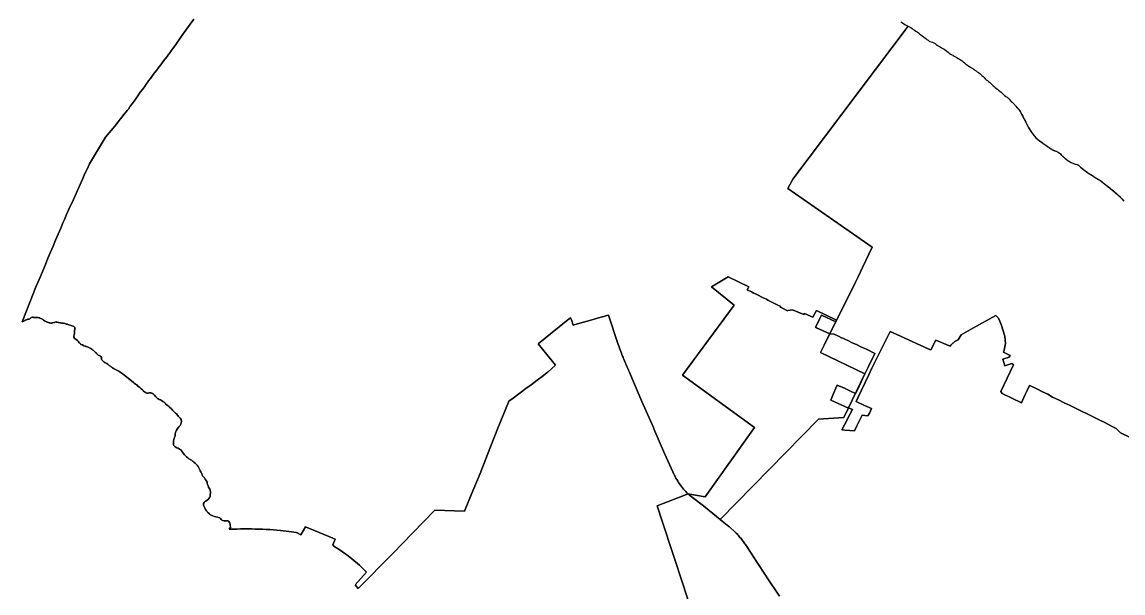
# Model space of a CAD drawing. Header units: inches. Extents: x 11258954 to 11313122, y 3645444 to 3695200.
# Drawn here: x 11285649 to 11293974, y 3679096 to 3683414 of the extents above; entities that cross this region are included whole.
import ezdxf

# ---------------------------------------------------------------- set-up
doc = ezdxf.new("R2010")
doc.units = ezdxf.units.IN
doc.header["$MEASUREMENT"] = 0
doc.layers.add('AnnexationHistory', color=183, linetype='Continuous')
doc.layers.add('ZipCode', color=108, linetype='Continuous')

msp = doc.modelspace()

# ---------------------------------------------------------------- linework, layer by layer
at = {"layer": 'AnnexationHistory'}
for points in [[(11286947, 3683435.25, 0), (11286920, 3683398.75, 0), (11286856, 3683308.5, 0), (11286849.9375, 3683299.8, 0), (11286806, 3683236.75, 0), (11286804.4, 3683234.4885, 0), (11286801.01, 3683229.6975, 0), (11286790.9435, 3683215.4695, 0), (11286778, 3683197.5, 0), (11286761, 3683174, 0), (11286760, 3683173.25, 0), (11286746, 3683153.75, 0), (11286731, 3683134.75, 0), (11286715, 3683113.5, 0), (11286698, 3683091.25, 0), (11286684, 3683072.75, 0), (11286666, 3683048, 0), (11286651, 3683029, 0), (11286636, 3683009, 0), (11286620, 3682987, 0), (11286604, 3682966.25, 0), (11286602, 3682963.5, 0), (11286588, 3682945, 0), (11286574, 3682925, 0), (11286559, 3682904, 0), (11286543, 3682882.5, 0), (11286529, 3682862.75, 0), (11286514, 3682841.5, 0), (11286496, 3682816.75, 0), (11286482, 3682796.5, 0), (11286468, 3682777.25, 0), (11286453, 3682756.25, 0), (11286444, 3682744.75, 0), (11286436, 3682734.5, 0), (11286420, 3682714, 0), (11286406, 3682697.25, 0), (11286391, 3682678.75, 0), (11286376, 3682660.5, 0), (11286350, 3682627.5, 0), (11286279.1575, 3682543.52, 0), (11286159.2675, 3682341.7175, 0), (11286141.3745, 3682302.173, 0), (11286130.243, 3682277.571, 0), (11286119.936, 3682254.792, 0), (11286109.629, 3682232.0125, 0), (11286099.322, 3682209.2335, 0), (11286089.0145, 3682186.4545, 0), (11286078.7075, 3682163.675, 0), (11286068.4005, 3682140.896, 0), (11286058.0935, 3682118.1165, 0), (11286047.7865, 3682095.3375, 0), (11286037.4795, 3682072.558, 0), (11286027.1725, 3682049.779, 0), (11286016.8655, 3682026.9995, 0), (11286006.5585, 3682004.2205, 0), (11285996.2515, 3681981.441, 0), (11285985.9445, 3681958.662, 0), (11285969.4995, 3681921.3885, 0), (11285960.9455, 3681901.141, 0), (11285941.5015, 3681855.071, 0), (11285922.2905, 3681809.5535, 0), (11285903.0425, 3681763.9485, 0), (11285883.7945, 3681718.3435, 0), (11285864.547, 3681672.7385, 0), (11285845.299, 3681627.1335, 0), (11285826.051, 3681581.5285, 0), (11285805.577, 3681532.503, 0), (11285787.5705, 3681490.312, 0), (11285768.309, 3681444.7125, 0), (11285749.108, 3681399.088, 0), (11285738.6205, 3681370.9575, 0), (11285649.011, 3681146.8475, 0), (11285656, 3681149.25, 0), (11285662, 3681152.25, 0), (11285668.8985, 3681156.2165, 0), (11285672, 3681158, 0), (11285672, 3681158.25, 0), (11285682, 3681162.75, 0), (11285693, 3681166, 0), (11285694, 3681166, 0), (11285696, 3681166.5, 0), (11285700.178, 3681167.153, 0), (11285704, 3681167.75, 0), (11285707, 3681169.25, 0), (11285716, 3681177.75, 0), (11285720, 3681180.5, 0), (11285728, 3681181.25, 0), (11285732.3455, 3681180.9395, 0), (11285735, 3681180.75, 0), (11285739, 3681180.5, 0), (11285743, 3681180.5, 0), (11285746.4585, 3681180.3765, 0), (11285750, 3681180.25, 0), (11285756, 3681179.75, 0), (11285758.977, 3681179.601, 0), (11285761, 3681179.5, 0), (11285768, 3681179, 0), (11285771, 3681178.75, 0), (11285778, 3681177.25, 0), (11285783, 3681176, 0), (11285784.2375, 3681175.45, 0), (11285792, 3681172, 0), (11285799, 3681168.5, 0), (11285802, 3681167.25, 0), (11285806.5275, 3681163.8545, 0), (11285810, 3681161.25, 0), (11285812, 3681159.25, 0), (11285819, 3681154.25, 0), (11285823.319, 3681151.9705, 0), (11285828, 3681149.5, 0), (11285829, 3681149, 0), (11285839, 3681144, 0), (11285841.3655, 3681143.2315, 0), (11285849, 3681140.75, 0), (11285852, 3681140, 0), (11285860, 3681138.25, 0), (11285866.0525, 3681137.6445, 0), (11285870, 3681137.25, 0), (11285877, 3681137.5, 0), (11285878, 3681138, 0), (11285890, 3681140.75, 0), (11285895.047, 3681142.853, 0), (11285899, 3681144.5, 0), (11285906, 3681145.75, 0), (11285908, 3681145.5, 0), (11285916, 3681144.25, 0), (11285921.9785, 3681142.8915, 0), (11285927, 3681141.75, 0), (11285935, 3681140, 0), (11285940, 3681138.75, 0), (11285946.77, 3681137.5655, 0), (11285950, 3681137, 0), (11285959, 3681136, 0), (11285961, 3681135.75, 0), (11285962, 3681135.5, 0), (11285971.877, 3681133.031, 0), (11285972, 3681133, 0), (11285983, 3681129.75, 0), (11285984, 3681129.5, 0), (11285993, 3681128, 0), (11285996.3595, 3681126.931, 0), (11286004, 3681124.5, 0), (11286014, 3681121, 0), (11286020.135, 3681118.769, 0), (11286025, 3681117, 0), (11286035, 3681114.5, 0), (11286041, 3681111.25, 0), (11286042.999, 3681109.334, 0), (11286047, 3681105.5, 0), (11286048, 3681103.25, 0), (11286048, 3681090.75, 0), (11286047, 3681079.75, 0), (11286047, 3681078, 0), (11286047, 3681068.5, 0), (11286046, 3681057, 0), (11286043, 3681047.25, 0), (11286041.0345, 3681037.668, 0), (11286041, 3681037.5, 0), (11286041, 3681030, 0), (11286046, 3681022.5, 0), (11286046, 3681022, 0), (11286047, 3681020.75, 0), (11286050, 3681018, 0), (11286057.822, 3681013.0025, 0), (11286059, 3681012.25, 0), (11286068, 3681006.5, 0), (11286068, 3681006.25, 0), (11286075, 3680998.25, 0), (11286077.291, 3680995.059, 0), (11286082, 3680988.5, 0), (11286084, 3680986.75, 0), (11286090, 3680979.75, 0), (11286095, 3680976.5, 0), (11286096.284, 3680975.922, 0), (11286105, 3680972, 0), (11286106, 3680971.75, 0), (11286117, 3680966.5, 0), (11286118.873, 3680965.7975, 0), (11286127, 3680962.75, 0), (11286128, 3680962.25, 0), (11286131, 3680961.5, 0), (11286137, 3680959.25, 0), (11286142.3105, 3680957.8015, 0), (11286148, 3680956.25, 0), (11286155, 3680951.5, 0), (11286158, 3680949.25, 0), (11286164.421, 3680946.4775, 0), (11286169, 3680944.5, 0), (11286178, 3680939.25, 0), (11286180, 3680937.5, 0), (11286185.604, 3680932.83, 0), (11286186, 3680932.5, 0), (11286194, 3680926, 0), (11286198, 3680922, 0), (11286202, 3680918, 0), (11286205.1345, 3680915.04, 0), (11286211, 3680909.5, 0), (11286216, 3680905.5, 0), (11286220, 3680900, 0), (11286222, 3680896.25, 0), (11286223.838, 3680895.178, 0), (11286225, 3680894.5, 0), (11286235, 3680892.5, 0), (11286238, 3680890.75, 0), (11286239, 3680890.25, 0), (11286245, 3680885.5, 0), (11286245.918, 3680883.7785, 0), (11286249, 3680878, 0), (11286249, 3680868.25, 0), (11286250, 3680866.5, 0), (11286251, 3680862.75, 0), (11286257, 3680855.5, 0), (11286260.021, 3680852.3845, 0), (11286265, 3680847.25, 0), (11286271, 3680842.5, 0), (11286278.7135, 3680837.786, 0), (11286280, 3680837, 0), (11286281, 3680836.5, 0), (11286290, 3680831.75, 0), (11286297, 3680826.25, 0), (11286300, 3680824, 0), (11286300.351, 3680823.704, 0), (11286308, 3680817.25, 0), (11286314, 3680813.25, 0), (11286317, 3680811, 0), (11286320.9945, 3680807.879, 0), (11286325, 3680804.75, 0), (11286328, 3680803, 0), (11286333, 3680799.5, 0), (11286342, 3680794.75, 0), (11286346, 3680792.5, 0), (11286352, 3680788.5, 0), (11286361, 3680782.75, 0), (11286363.7105, 3680781.641, 0), (11286372, 3680778.25, 0), (11286381, 3680772.75, 0), (11286390, 3680766.75, 0), (11286399, 3680760.5, 0), (11286408, 3680753.75, 0), (11286417, 3680748.75, 0), (11286438, 3680731.5, 0), (11286493, 3680688.5, 0), (11286496, 3680683.75, 0), (11286506, 3680676, 0), (11286516, 3680669.5, 0), (11286523, 3680662.5, 0), (11286532, 3680655.75, 0), (11286541, 3680649.75, 0), (11286551, 3680640.75, 0), (11286559, 3680632.5, 0), (11286567, 3680624.25, 0), (11286568, 3680623.5, 0), (11286575, 3680616.25, 0), (11286582, 3680611.5, 0), (11286592, 3680607.75, 0), (11286602, 3680607.75, 0), (11286614, 3680609.5, 0), (11286617, 3680609.5, 0), (11286625, 3680609, 0), (11286628, 3680608, 0), (11286633, 3680605.75, 0), (11286637, 3680604.25, 0), (11286645, 3680597.25, 0), (11286651, 3680592, 0), (11286659, 3680582.25, 0), (11286660, 3680581.25, 0), (11286663, 3680577.5, 0), (11286670, 3680570.25, 0), (11286677, 3680564.25, 0), (11286678, 3680563.75, 0), (11286687, 3680560, 0), (11286697, 3680555.75, 0), (11286705, 3680552, 0), (11286715, 3680545.25, 0), (11286724, 3680538.25, 0), (11286732, 3680530.75, 0), (11286740, 3680521.75, 0), (11286749, 3680515, 0), (11286758, 3680508.5, 0), (11286761.578, 3680504.5245, 0), (11286767, 3680498.5, 0), (11286776, 3680491, 0), (11286781, 3680486, 0), (11286787, 3680478.75, 0), (11286794, 3680471, 0), (11286797, 3680468.25, 0), (11286804, 3680462, 0), (11286805, 3680461.25, 0), (11286810, 3680455.75, 0), (11286816, 3680450, 0), (11286825, 3680441.25, 0), (11286828, 3680437.75, 0), (11286833, 3680430.25, 0), (11286841, 3680422.5, 0), (11286846, 3680417.5, 0), (11286852, 3680408, 0), (11286853, 3680404.75, 0), (11286854, 3680394.25, 0), (11286854, 3680394, 0), (11286853, 3680383.25, 0), (11286851, 3680373.75, 0), (11286844, 3680362.25, 0), (11286836, 3680352.75, 0), (11286828, 3680343.5, 0), (11286828, 3680343.25, 0), (11286823, 3680335, 0), (11286818, 3680328.5, 0), (11286812, 3680317.5, 0), (11286810, 3680308.75, 0), (11286808, 3680298.5, 0), (11286808, 3680290, 0), (11286808, 3680287.75, 0), (11286804, 3680277.75, 0), (11286800, 3680266.25, 0), (11286797, 3680256.75, 0), (11286795, 3680246.25, 0), (11286795, 3680235.25, 0), (11286795, 3680230.75, 0), (11286795, 3680217.5, 0), (11286795, 3680216.25, 0), (11286797, 3680211.25, 0), (11286801, 3680206.25, 0), (11286808, 3680200.25, 0), (11286819, 3680194, 0), (11286830, 3680190.75, 0), (11286841, 3680184.5, 0), (11286851, 3680177.75, 0), (11286856, 3680171.5, 0), (11286862, 3680160.75, 0), (11286870, 3680150.75, 0), (11286877, 3680141.5, 0), (11286886, 3680133.25, 0), (11286894, 3680125.75, 0), (11286902, 3680118.25, 0), (11286910, 3680111, 0), (11286910, 3680110.75, 0), (11286920, 3680104.5, 0), (11286930, 3680100.25, 0), (11286939, 3680093.5, 0), (11286940, 3680092.25, 0), (11286948, 3680085.5, 0), (11286958, 3680078.25, 0), (11286967, 3680070.5, 0), (11286974, 3680062.75, 0), (11286982, 3680053.25, 0), (11286987, 3680043.25, 0), (11286991, 3680033.5, 0), (11286996, 3680023, 0), (11286997, 3680020.25, 0), (11287000, 3680012.75, 0), (11287004, 3680006, 0), (11287008, 3680001, 0), (11287008, 3680000, 0), (11287011, 3679989.5, 0), (11287013, 3679983.25, 0), (11287021, 3679975.5, 0), (11287028, 3679965.75, 0), (11287034, 3679955.75, 0), (11287041, 3679947.75, 0), (11287046, 3679940.25, 0), (11287048, 3679936.5, 0), (11287049, 3679927, 0), (11287049, 3679925.5, 0), (11287051, 3679917.5, 0), (11287056, 3679906.25, 0), (11287059, 3679900, 0), (11287059, 3679895.75, 0), (11287064, 3679890, 0), (11287069, 3679880.75, 0), (11287072, 3679872.75, 0), (11287074, 3679862.75, 0), (11287074, 3679852.25, 0), (11287073, 3679841.5, 0), (11287071, 3679828.5, 0), (11287069, 3679820, 0), (11287062, 3679810.5, 0), (11287058, 3679806.25, 0), (11287048, 3679798, 0), (11287039, 3679790.75, 0), (11287030, 3679784.5, 0), (11287026, 3679781, 0), (11287022, 3679773, 0), (11287021, 3679769.75, 0), (11287022, 3679759.5, 0), (11287027, 3679749, 0), (11287032, 3679737.5, 0), (11287037, 3679726.5, 0), (11287043, 3679717, 0), (11287046, 3679714.25, 0), (11287049, 3679709, 0), (11287056, 3679701.5, 0), (11287066, 3679695, 0), (11287073, 3679689.5, 0), (11287075, 3679688.25, 0), (11287084, 3679683, 0), (11287088, 3679681.5, 0), (11287092, 3679679.5, 0), (11287104, 3679675.75, 0), (11287115, 3679673, 0), (11287126, 3679670, 0), (11287136, 3679666.75, 0), (11287146, 3679664, 0), (11287150, 3679660.25, 0), (11287156, 3679651.75, 0), (11287160, 3679647.75, 0), (11287167, 3679644.75, 0), (11287178, 3679641.75, 0), (11287190, 3679642, 0), (11287200, 3679642, 0), (11287206, 3679641.5, 0), (11287213, 3679637.75, 0), (11287219, 3679630.25, 0), (11287220, 3679627, 0), (11287222, 3679615.5, 0), (11287224, 3679605, 0), (11287226, 3679599.25, 0), (11287228, 3679597.25, 0), (11287216, 3679577.5, 0), (11287218, 3679577.75, 0), (11287235, 3679578.5, 0), (11287246, 3679578.75, 0), (11287274, 3679579.75, 0), (11287301, 3679580.25, 0), (11287327, 3679580.75, 0), (11287329, 3679580.75, 0), (11287356, 3679580.75, 0), (11287384, 3679580.5, 0), (11287412, 3679580, 0), (11287439, 3679579.5, 0), (11287467, 3679578.5, 0), (11287494, 3679577.25, 0), (11287522, 3679575.75, 0), (11287550, 3679574, 0), (11287577, 3679572, 0), (11287604, 3679569, 0), (11287686, 3679559.5, 0), (11287721, 3679554.25, 0), (11287729, 3679550.25, 0), (11287757, 3679537, 0), (11287793, 3679596.5, 0), (11288000, 3679509.75, 0), (11288018, 3679502.75, 0), (11288000, 3679460.25, 0), (11288007, 3679449.5, 0), (11288054, 3679419.25, 0), (11288115, 3679376, 0), (11288144, 3679353.25, 0), (11288201, 3679305.25, 0), (11288255, 3679254, 0), (11288169, 3679157.5, 0), (11288190.0365, 3679129.5105, 0), (11288454, 3679394.75, 0), (11288602, 3679547.25, 0), (11288770, 3679721.75, 0), (11288996, 3679714.75, 0), (11289045, 3679838.5, 0), (11289113, 3680000, 0), (11289168, 3680143, 0), (11289248, 3680342.5, 0), (11289327, 3680539, 0), (11289330, 3680546, 0), (11289364, 3680568.5, 0), (11289469, 3680649, 0), (11289471, 3680650.5, 0), (11289473, 3680651.5, 0), (11289498, 3680671.25, 0), (11289544, 3680705.75, 0), (11289592, 3680741.75, 0), (11289620, 3680763.5, 0), (11289622, 3680765.5, 0), (11289624, 3680767.25, 0), (11289683, 3680818.5, 0), (11289553, 3680979.75, 0), (11289658, 3681065, 0), (11289765, 3681151, 0), (11289797, 3681177, 0), (11289803, 3681161.5, 0), (11289817, 3681122.5, 0), (11289850, 3681132, 0), (11289968, 3681165, 0), (11290008, 3681176.25, 0), (11290048.0675, 3681187.469, 0), (11290070.2105, 3681193.669, 0), (11290083, 3681197.25, 0), (11290154, 3680983.25, 0), (11290159, 3680970.5, 0), (11290164, 3680958.5, 0), (11290168, 3680946.5, 0), (11290173, 3680934.75, 0), (11290177, 3680923, 0), (11290182, 3680911, 0), (11290186, 3680899.25, 0), (11290191, 3680887.5, 0), (11290194, 3680878.5, 0), (11290196, 3680875.5, 0), (11290200, 3680863.75, 0), (11290205, 3680852, 0), (11290210, 3680840.25, 0), (11290215, 3680828.5, 0), (11290220, 3680817, 0), (11290225, 3680805, 0), (11290230, 3680793.5, 0), (11290235, 3680781.75, 0), (11290240, 3680770, 0), (11290245, 3680758.75, 0), (11290336, 3680543.75, 0), (11290423, 3680347.25, 0), (11290423, 3680346.75, 0), (11290428, 3680336.5, 0), (11290508, 3680151.5, 0), (11290570, 3680011.5, 0), (11290576, 3680000, 0), (11290577, 3679997.5, 0), (11290582, 3679986, 0), (11290588, 3679975, 0), (11290594, 3679964, 0), (11290600, 3679953.25, 0), (11290607, 3679942.5, 0), (11290613, 3679932.25, 0), (11290620, 3679921.75, 0), (11290628, 3679911.5, 0), (11290635, 3679901.5, 0), (11290643, 3679892, 0), (11290651, 3679882.5, 0), (11290659, 3679873, 0), (11290668, 3679863.75, 0), (11290676, 3679854.75, 0), (11290685, 3679846, 0), (11290686, 3679845.25, 0), (11290694, 3679837.25, 0), (11290708, 3679826, 0), (11290802, 3679754, 0), (11290844, 3679720.5, 0), (11290900, 3679675.25, 0), (11290927.541, 3679652.4035, 0), (11290944, 3679638.75, 0), (11290969, 3679618.75, 0), (11290994, 3679600, 0), (11290999, 3679595.25, 0), (11291005, 3679590.5, 0), (11291010, 3679585.5, 0), (11291032, 3679566.5, 0), (11291050, 3679549.25, 0), (11291056, 3679542.75, 0), (11291062, 3679536.5, 0), (11291067, 3679530, 0), (11291073, 3679523.25, 0), (11291078, 3679516.75, 0), (11291084, 3679510, 0), (11291089, 3679503.25, 0), (11291094, 3679496.5, 0), (11291096, 3679494.25, 0), (11291100, 3679489.75, 0), (11291105, 3679483, 0), (11291110, 3679476, 0), (11291115, 3679469, 0), (11291120, 3679462, 0), (11291124, 3679455, 0), (11291129, 3679447.75, 0), (11291134, 3679440.5, 0), (11291203, 3679335, 0), (11291276, 3679223, 0), (11291279, 3679218.75, 0), (11291377, 3679072, 0)], [(11292295, 3683415.5, 0), (11292307, 3683407.75, 0), (11292318, 3683401.25, 0), (11292329, 3683394.25, 0), (11292340, 3683388, 0), (11292350, 3683382.5, 0), (11291478, 3682226, 0), (11291441, 3682154, 0), (11292079, 3681710.5, 0), (11292005, 3681556.75, 0), (11291971, 3681487, 0), (11291964, 3681473.25, 0), (11291951, 3681446.5, 0), (11291716, 3680969.5, 0), (11291688.2475, 3680916.061, 0), (11292023, 3680754.75, 0), (11291863.7605, 3680424.264, 0), (11291672.1885, 3680409.797, 0), (11290927.541, 3679652.4035, 0), (11290900, 3679675.25, 0), (11290844, 3679720.5, 0), (11290802, 3679754, 0), (11290708, 3679826, 0), (11290694, 3679837.25, 0), (11290686, 3679845.25, 0), (11290685, 3679846, 0), (11290676, 3679854.75, 0), (11290668, 3679863.75, 0), (11290659, 3679873, 0), (11290651, 3679882.5, 0), (11290643, 3679892, 0), (11290635, 3679901.5, 0), (11290628, 3679911.5, 0), (11290620, 3679921.75, 0), (11290613, 3679932.25, 0), (11290607, 3679942.5, 0), (11290600, 3679953.25, 0), (11290594, 3679964, 0), (11290588, 3679975, 0), (11290582, 3679986, 0), (11290577, 3679997.5, 0), (11290576, 3680000, 0), (11290570, 3680011.5, 0), (11290508, 3680151.5, 0), (11290428, 3680336.5, 0), (11290423, 3680346.75, 0), (11290423, 3680347.25, 0), (11290336, 3680543.75, 0), (11290245, 3680758.75, 0), (11290240, 3680770, 0), (11290235, 3680781.75, 0), (11290230, 3680793.5, 0), (11290225, 3680805, 0), (11290220, 3680817, 0), (11290215, 3680828.5, 0), (11290210, 3680840.25, 0), (11290205, 3680852, 0), (11290200, 3680863.75, 0), (11290196, 3680875.5, 0), (11290194, 3680878.5, 0), (11290191, 3680887.5, 0), (11290186, 3680899.25, 0), (11290182, 3680911, 0), (11290177, 3680923, 0), (11290173, 3680934.75, 0), (11290168, 3680946.5, 0), (11290164, 3680958.5, 0), (11290159, 3680970.5, 0), (11290154, 3680983.25, 0), (11290083, 3681197.25, 0), (11290070.2105, 3681193.669, 0), (11290048.0675, 3681187.469, 0), (11290008, 3681176.25, 0), (11289968, 3681165, 0), (11289850, 3681132, 0), (11289817, 3681122.5, 0), (11289803, 3681161.5, 0), (11289797, 3681177, 0), (11289765, 3681151, 0), (11289658, 3681065, 0), (11289553, 3680979.75, 0), (11289683, 3680818.5, 0), (11289624, 3680767.25, 0), (11289622, 3680765.5, 0), (11289620, 3680763.5, 0), (11289592, 3680741.75, 0), (11289544, 3680705.75, 0), (11289498, 3680671.25, 0), (11289473, 3680651.5, 0), (11289471, 3680650.5, 0), (11289469, 3680649, 0), (11289364, 3680568.5, 0), (11289330, 3680546, 0), (11289327, 3680539, 0), (11289248, 3680342.5, 0), (11289168, 3680143, 0), (11289113, 3680000, 0), (11289045, 3679838.5, 0), (11288996, 3679714.75, 0), (11288770, 3679721.75, 0), (11288602, 3679547.25, 0), (11288454, 3679394.75, 0), (11288190.0365, 3679129.5105, 0), (11288169, 3679157.5, 0), (11288255, 3679254, 0), (11288201, 3679305.25, 0), (11288144, 3679353.25, 0), (11288115, 3679376, 0), (11288054, 3679419.25, 0), (11288007, 3679449.5, 0), (11288000, 3679460.25, 0), (11288018, 3679502.75, 0), (11288000, 3679509.75, 0), (11287793, 3679596.5, 0), (11287757, 3679537, 0), (11287729, 3679550.25, 0), (11287721, 3679554.25, 0), (11287686, 3679559.5, 0), (11287604, 3679569, 0), (11287577, 3679572, 0), (11287550, 3679574, 0), (11287522, 3679575.75, 0), (11287494, 3679577.25, 0), (11287467, 3679578.5, 0), (11287439, 3679579.5, 0), (11287412, 3679580, 0), (11287384, 3679580.5, 0), (11287356, 3679580.75, 0), (11287329, 3679580.75, 0), (11287327, 3679580.75, 0), (11287301, 3679580.25, 0), (11287274, 3679579.75, 0), (11287246, 3679578.75, 0), (11287235, 3679578.5, 0), (11287218, 3679577.75, 0), (11287216, 3679577.5, 0), (11287228, 3679597.25, 0), (11287226, 3679599.25, 0), (11287224, 3679605, 0), (11287222, 3679615.5, 0), (11287220, 3679627, 0), (11287219, 3679630.25, 0), (11287213, 3679637.75, 0), (11287206, 3679641.5, 0), (11287200, 3679642, 0), (11287190, 3679642, 0), (11287178, 3679641.75, 0), (11287167, 3679644.75, 0), (11287160, 3679647.75, 0), (11287156, 3679651.75, 0), (11287150, 3679660.25, 0), (11287146, 3679664, 0), (11287136, 3679666.75, 0), (11287126, 3679670, 0), (11287115, 3679673, 0), (11287104, 3679675.75, 0), (11287092, 3679679.5, 0), (11287088, 3679681.5, 0), (11287084, 3679683, 0), (11287075, 3679688.25, 0), (11287073, 3679689.5, 0), (11287066, 3679695, 0), (11287056, 3679701.5, 0), (11287049, 3679709, 0), (11287046, 3679714.25, 0), (11287043, 3679717, 0), (11287037, 3679726.5, 0), (11287032, 3679737.5, 0), (11287027, 3679749, 0), (11287022, 3679759.5, 0), (11287021, 3679769.75, 0), (11287022, 3679773, 0), (11287026, 3679781, 0), (11287030, 3679784.5, 0), (11287039, 3679790.75, 0), (11287048, 3679798, 0), (11287058, 3679806.25, 0), (11287062, 3679810.5, 0), (11287069, 3679820, 0), (11287071, 3679828.5, 0), (11287073, 3679841.5, 0), (11287074, 3679852.25, 0), (11287074, 3679862.75, 0), (11287072, 3679872.75, 0), (11287069, 3679880.75, 0), (11287064, 3679890, 0), (11287059, 3679895.75, 0), (11287059, 3679900, 0), (11287056, 3679906.25, 0), (11287051, 3679917.5, 0), (11287049, 3679925.5, 0), (11287049, 3679927, 0), (11287048, 3679936.5, 0), (11287046, 3679940.25, 0), (11287041, 3679947.75, 0), (11287034, 3679955.75, 0), (11287028, 3679965.75, 0), (11287021, 3679975.5, 0), (11287013, 3679983.25, 0), (11287011, 3679989.5, 0), (11287008, 3680000, 0), (11287008, 3680001, 0), (11287004, 3680006, 0), (11287000, 3680012.75, 0), (11286997, 3680020.25, 0), (11286996, 3680023, 0), (11286991, 3680033.5, 0), (11286987, 3680043.25, 0), (11286982, 3680053.25, 0), (11286974, 3680062.75, 0), (11286967, 3680070.5, 0), (11286958, 3680078.25, 0), (11286948, 3680085.5, 0), (11286940, 3680092.25, 0), (11286939, 3680093.5, 0), (11286930, 3680100.25, 0), (11286920, 3680104.5, 0), (11286910, 3680110.75, 0), (11286910, 3680111, 0), (11286902, 3680118.25, 0), (11286894, 3680125.75, 0), (11286886, 3680133.25, 0), (11286877, 3680141.5, 0), (11286870, 3680150.75, 0), (11286862, 3680160.75, 0), (11286856, 3680171.5, 0), (11286851, 3680177.75, 0), (11286841, 3680184.5, 0), (11286830, 3680190.75, 0), (11286819, 3680194, 0), (11286808, 3680200.25, 0), (11286801, 3680206.25, 0), (11286797, 3680211.25, 0), (11286795, 3680216.25, 0), (11286795, 3680217.5, 0), (11286795, 3680230.75, 0), (11286795, 3680235.25, 0), (11286795, 3680246.25, 0), (11286797, 3680256.75, 0), (11286800, 3680266.25, 0), (11286804, 3680277.75, 0), (11286808, 3680287.75, 0), (11286808, 3680290, 0), (11286808, 3680298.5, 0), (11286810, 3680308.75, 0), (11286812, 3680317.5, 0), (11286818, 3680328.5, 0), (11286823, 3680335, 0), (11286828, 3680343.25, 0), (11286828, 3680343.5, 0), (11286836, 3680352.75, 0), (11286844, 3680362.25, 0), (11286851, 3680373.75, 0), (11286853, 3680383.25, 0), (11286854, 3680394, 0), (11286854, 3680394.25, 0), (11286853, 3680404.75, 0), (11286852, 3680408, 0), (11286846, 3680417.5, 0), (11286841, 3680422.5, 0), (11286833, 3680430.25, 0), (11286828, 3680437.75, 0), (11286825, 3680441.25, 0), (11286816, 3680450, 0), (11286810, 3680455.75, 0), (11286805, 3680461.25, 0), (11286804, 3680462, 0), (11286797, 3680468.25, 0), (11286794, 3680471, 0), (11286787, 3680478.75, 0), (11286781, 3680486, 0), (11286776, 3680491, 0), (11286767, 3680498.5, 0), (11286758, 3680508.5, 0), (11286749, 3680515, 0), (11286740, 3680521.75, 0), (11286732, 3680530.75, 0), (11286724, 3680538.25, 0), (11286715, 3680545.25, 0), (11286705, 3680552, 0), (11286697, 3680555.75, 0), (11286687, 3680560, 0), (11286678, 3680563.75, 0), (11286677, 3680564.25, 0), (11286670, 3680570.25, 0), (11286663, 3680577.5, 0), (11286660, 3680581.25, 0), (11286659, 3680582.25, 0), (11286651, 3680592, 0), (11286645, 3680597.25, 0), (11286637, 3680604.25, 0), (11286633, 3680605.75, 0), (11286628, 3680608, 0), (11286625, 3680609, 0), (11286617, 3680609.5, 0), (11286614, 3680609.5, 0), (11286602, 3680607.75, 0), (11286592, 3680607.75, 0), (11286582, 3680611.5, 0), (11286575, 3680616.25, 0), (11286568, 3680623.5, 0), (11286567, 3680624.25, 0), (11286559, 3680632.5, 0), (11286551, 3680640.75, 0), (11286541, 3680649.75, 0), (11286532, 3680655.75, 0), (11286523, 3680662.5, 0), (11286516, 3680669.5, 0), (11286506, 3680676, 0), (11286496, 3680683.75, 0), (11286493, 3680688.5, 0), (11286438, 3680731.5, 0), (11286417, 3680748.75, 0), (11286408, 3680753.75, 0), (11286399, 3680760.5, 0), (11286390, 3680766.75, 0), (11286381, 3680772.75, 0), (11286372, 3680778.25, 0), (11286363.7105, 3680781.641, 0), (11286361, 3680782.75, 0), (11286352, 3680788.5, 0), (11286346, 3680792.5, 0), (11286342, 3680794.75, 0), (11286333, 3680799.5, 0), (11286328, 3680803, 0), (11286325, 3680804.75, 0), (11286320.9945, 3680807.879, 0), (11286317, 3680811, 0), (11286314, 3680813.25, 0), (11286308, 3680817.25, 0), (11286300.351, 3680823.704, 0), (11286300, 3680824, 0), (11286297, 3680826.25, 0), (11286290, 3680831.75, 0), (11286281, 3680836.5, 0), (11286280, 3680837, 0), (11286278.7135, 3680837.786, 0), (11286271, 3680842.5, 0), (11286265, 3680847.25, 0), (11286260.021, 3680852.3845, 0), (11286257, 3680855.5, 0), (11286251, 3680862.75, 0), (11286250, 3680866.5, 0), (11286249, 3680868.25, 0), (11286249, 3680878, 0), (11286245.918, 3680883.7785, 0), (11286245, 3680885.5, 0), (11286239, 3680890.25, 0), (11286238, 3680890.75, 0), (11286235, 3680892.5, 0), (11286225, 3680894.5, 0), (11286223.838, 3680895.178, 0), (11286222, 3680896.25, 0), (11286220, 3680900, 0), (11286216, 3680905.5, 0), (11286211, 3680909.5, 0), (11286205.1345, 3680915.04, 0), (11286202, 3680918, 0), (11286198, 3680922, 0), (11286194, 3680926, 0), (11286186, 3680932.5, 0), (11286185.604, 3680932.83, 0), (11286180, 3680937.5, 0), (11286178, 3680939.25, 0), (11286169, 3680944.5, 0), (11286164.421, 3680946.4775, 0), (11286158, 3680949.25, 0), (11286155, 3680951.5, 0), (11286148, 3680956.25, 0), (11286142.3105, 3680957.8015, 0), (11286137, 3680959.25, 0), (11286131, 3680961.5, 0), (11286128, 3680962.25, 0), (11286127, 3680962.75, 0), (11286118.873, 3680965.7975, 0), (11286117, 3680966.5, 0), (11286106, 3680971.75, 0), (11286105, 3680972, 0), (11286096.284, 3680975.922, 0), (11286095, 3680976.5, 0), (11286090, 3680979.75, 0), (11286084, 3680986.75, 0), (11286082, 3680988.5, 0), (11286077.291, 3680995.059, 0), (11286075, 3680998.25, 0), (11286068, 3681006.25, 0), (11286068, 3681006.5, 0), (11286059, 3681012.25, 0), (11286057.822, 3681013.0025, 0), (11286050, 3681018, 0), (11286047, 3681020.75, 0), (11286046, 3681022, 0), (11286046, 3681022.5, 0), (11286041, 3681030, 0), (11286041, 3681037.5, 0), (11286041.0345, 3681037.668, 0), (11286043, 3681047.25, 0), (11286046, 3681057, 0), (11286047, 3681068.5, 0), (11286047, 3681078, 0), (11286047, 3681079.75, 0), (11286048, 3681090.75, 0), (11286048, 3681103.25, 0), (11286047, 3681105.5, 0), (11286042.999, 3681109.334, 0), (11286041, 3681111.25, 0), (11286035, 3681114.5, 0), (11286025, 3681117, 0), (11286020.135, 3681118.769, 0), (11286014, 3681121, 0), (11286004, 3681124.5, 0), (11285996.3595, 3681126.931, 0), (11285993, 3681128, 0), (11285984, 3681129.5, 0), (11285983, 3681129.75, 0), (11285972, 3681133, 0), (11285971.877, 3681133.031, 0), (11285962, 3681135.5, 0), (11285961, 3681135.75, 0), (11285959, 3681136, 0), (11285950, 3681137, 0), (11285946.77, 3681137.5655, 0), (11285940, 3681138.75, 0), (11285935, 3681140, 0), (11285927, 3681141.75, 0), (11285921.9785, 3681142.8915, 0), (11285916, 3681144.25, 0), (11285908, 3681145.5, 0), (11285906, 3681145.75, 0), (11285899, 3681144.5, 0), (11285895.047, 3681142.853, 0), (11285890, 3681140.75, 0), (11285878, 3681138, 0), (11285877, 3681137.5, 0), (11285870, 3681137.25, 0), (11285866.0525, 3681137.6445, 0), (11285860, 3681138.25, 0), (11285852, 3681140, 0), (11285849, 3681140.75, 0), (11285841.3655, 3681143.2315, 0), (11285839, 3681144, 0), (11285829, 3681149, 0), (11285828, 3681149.5, 0), (11285823.319, 3681151.9705, 0), (11285819, 3681154.25, 0), (11285812, 3681159.25, 0), (11285810, 3681161.25, 0), (11285806.5275, 3681163.8545, 0), (11285802, 3681167.25, 0), (11285799, 3681168.5, 0), (11285792, 3681172, 0), (11285784.2375, 3681175.45, 0), (11285783, 3681176, 0), (11285778, 3681177.25, 0), (11285771, 3681178.75, 0), (11285768, 3681179, 0), (11285761, 3681179.5, 0), (11285758.977, 3681179.601, 0), (11285756, 3681179.75, 0), (11285750, 3681180.25, 0), (11285746.4585, 3681180.3765, 0), (11285743, 3681180.5, 0), (11285739, 3681180.5, 0), (11285735, 3681180.75, 0), (11285732.3455, 3681180.9395, 0), (11285728, 3681181.25, 0), (11285720, 3681180.5, 0), (11285716, 3681177.75, 0), (11285707, 3681169.25, 0), (11285704, 3681167.75, 0), (11285700.178, 3681167.153, 0), (11285696, 3681166.5, 0), (11285694, 3681166, 0), (11285693, 3681166, 0), (11285682, 3681162.75, 0), (11285672, 3681158.25, 0), (11285672, 3681158, 0), (11285668.8985, 3681156.2165, 0), (11285662, 3681152.25, 0), (11285656, 3681149.25, 0), (11285649.011, 3681146.8475, 0), (11285738.6205, 3681370.9575, 0), (11285749.108, 3681399.088, 0), (11285768.309, 3681444.7125, 0), (11285787.5705, 3681490.312, 0), (11285805.577, 3681532.503, 0), (11285826.051, 3681581.5285, 0), (11285845.299, 3681627.1335, 0), (11285864.547, 3681672.7385, 0), (11285883.7945, 3681718.3435, 0), (11285903.0425, 3681763.9485, 0), (11285922.2905, 3681809.5535, 0), (11285941.5015, 3681855.071, 0), (11285960.9455, 3681901.141, 0), (11285969.4995, 3681921.3885, 0), (11285985.9445, 3681958.662, 0), (11285996.2515, 3681981.441, 0), (11286006.5585, 3682004.2205, 0), (11286016.8655, 3682026.9995, 0), (11286027.1725, 3682049.779, 0), (11286037.4795, 3682072.558, 0), (11286047.7865, 3682095.3375, 0), (11286058.0935, 3682118.1165, 0), (11286068.4005, 3682140.896, 0), (11286078.7075, 3682163.675, 0), (11286089.0145, 3682186.4545, 0), (11286099.322, 3682209.2335, 0), (11286109.629, 3682232.0125, 0), (11286119.936, 3682254.792, 0), (11286130.243, 3682277.571, 0), (11286141.3745, 3682302.173, 0), (11286159.2675, 3682341.7175, 0), (11286279.1575, 3682543.52, 0), (11286350, 3682627.5, 0), (11286376, 3682660.5, 0), (11286391, 3682678.75, 0), (11286406, 3682697.25, 0), (11286420, 3682714, 0), (11286436, 3682734.5, 0), (11286444, 3682744.75, 0), (11286453, 3682756.25, 0), (11286468, 3682777.25, 0), (11286482, 3682796.5, 0), (11286496, 3682816.75, 0), (11286514, 3682841.5, 0), (11286529, 3682862.75, 0), (11286543, 3682882.5, 0), (11286559, 3682904, 0), (11286574, 3682925, 0), (11286588, 3682945, 0), (11286602, 3682963.5, 0), (11286604, 3682966.25, 0), (11286620, 3682987, 0), (11286636, 3683009, 0), (11286651, 3683029, 0), (11286666, 3683048, 0), (11286684, 3683072.75, 0), (11286698, 3683091.25, 0), (11286715, 3683113.5, 0), (11286731, 3683134.75, 0), (11286746, 3683153.75, 0), (11286760, 3683173.25, 0), (11286761, 3683174, 0), (11286778, 3683197.5, 0), (11286790.9435, 3683215.4695, 0), (11286804.4, 3683234.4885, 0), (11286806, 3683236.75, 0), (11286849.9375, 3683299.8, 0), (11286856, 3683308.5, 0), (11286920, 3683398.75, 0), (11286947, 3683435.25, 0)], [(11291377, 3679072, 0), (11291279, 3679218.75, 0), (11291276, 3679223, 0), (11291203, 3679335, 0), (11291134, 3679440.5, 0), (11291129, 3679447.75, 0), (11291124, 3679455, 0), (11291120, 3679462, 0), (11291115, 3679469, 0), (11291110, 3679476, 0), (11291105, 3679483, 0), (11291100, 3679489.75, 0), (11291096, 3679494.25, 0), (11291094, 3679496.5, 0), (11291089, 3679503.25, 0), (11291084, 3679510, 0), (11291078, 3679516.75, 0), (11291073, 3679523.25, 0), (11291067, 3679530, 0), (11291062, 3679536.5, 0), (11291056, 3679542.75, 0), (11291050, 3679549.25, 0), (11291032, 3679566.5, 0), (11291010, 3679585.5, 0), (11291005, 3679590.5, 0), (11290999, 3679595.25, 0), (11290994, 3679600, 0), (11290969, 3679618.75, 0), (11290944, 3679638.75, 0), (11290927.541, 3679652.4035, 0), (11291672.1885, 3680409.797, 0), (11291863.7605, 3680424.264, 0), (11292023, 3680754.75, 0), (11291688.2475, 3680916.061, 0), (11291716, 3680969.5, 0), (11291951, 3681446.5, 0), (11291964, 3681473.25, 0), (11291971, 3681487, 0), (11292005, 3681556.75, 0), (11292079, 3681710.5, 0), (11291441, 3682154, 0), (11291478, 3682226, 0), (11292350, 3683382.5, 0), (11292359, 3683377.25, 0), (11292369, 3683372, 0), (11292379, 3683365.25, 0), (11292389, 3683358.5, 0), (11292399, 3683352.25, 0), (11292409, 3683345.75, 0), (11292418, 3683339, 0), (11292427, 3683332, 0), (11292436, 3683325.5, 0), (11292446, 3683318, 0), (11292456, 3683310.5, 0), (11292465, 3683303.25, 0), (11292474, 3683296.5, 0), (11292483, 3683289, 0), (11292491, 3683282.5, 0), (11292500, 3683276, 0), (11292508, 3683269.75, 0), (11292513, 3683266.75, 0), (11292523, 3683263.5, 0), (11292534, 3683260.75, 0), (11292544, 3683257.75, 0), (11292554, 3683251.5, 0), (11292563, 3683244.5, 0), (11292573, 3683237.75, 0), (11292583, 3683232.25, 0), (11292593, 3683226.25, 0), (11292602, 3683220.25, 0), (11292613, 3683214.75, 0), (11292623, 3683208.75, 0), (11292633, 3683202, 0), (11292643, 3683194.5, 0), (11292652, 3683186.75, 0), (11292661, 3683177.75, 0), (11292671, 3683171.5, 0), (11292680, 3683166.75, 0), (11292689, 3683162.5, 0), (11292689, 3683162.25, 0), (11292699, 3683155.5, 0), (11292709, 3683150.25, 0), (11292719, 3683145, 0), (11292729, 3683139.5, 0), (11292739, 3683132.25, 0), (11292750, 3683126.25, 0), (11292759, 3683120.25, 0), (11292767, 3683113.75, 0), (11292776, 3683104.5, 0), (11292784, 3683097.75, 0), (11292792, 3683092, 0), (11292801, 3683086.5, 0), (11292810, 3683081, 0), (11292821, 3683073.75, 0), (11292829, 3683067.75, 0), (11292838, 3683061.75, 0), (11292847, 3683056.5, 0), (11292855, 3683050, 0), (11292864, 3683044, 0), (11292873, 3683037.75, 0), (11292883, 3683031.25, 0), (11292891, 3683024.25, 0), (11292899, 3683017.25, 0), (11292908, 3683010, 0), (11292916, 3683002.5, 0), (11292924, 3682995, 0), (11292933, 3682985.25, 0), (11292940, 3682977.75, 0), (11292949, 3682971.75, 0), (11292958, 3682965.25, 0), (11292966, 3682958.25, 0), (11292975, 3682949.25, 0), (11292985, 3682940, 0), (11292993, 3682932.75, 0), (11293001, 3682926.25, 0), (11293009, 3682919.5, 0), (11293017, 3682912.5, 0), (11293025, 3682905.75, 0), (11293034, 3682898.25, 0), (11293043, 3682891.5, 0), (11293053, 3682882.5, 0), (11293061, 3682875.25, 0), (11293070, 3682866.75, 0), (11293078, 3682859, 0), (11293089, 3682851.25, 0), (11293098.5, 3682844.85, 0), (11293112.903, 3682831.6005, 0), (11293125.0255, 3682818.9655, 0), (11293129.5825, 3682814.2375, 0), (11293135.789, 3682808.062, 0), (11293141.5405, 3682802.3525, 0), (11293148.44, 3682795.122, 0), (11293152.96, 3682789.927, 0), (11293157.2655, 3682785.3205, 0), (11293164, 3682777.75, 0), (11293172.695, 3682768.3195, 0), (11293183.263, 3682755.7855, 0), (11293195.899, 3682739.1595, 0), (11293212.9425, 3682708.4785, 0), (11293228, 3682680.25, 0), (11293240.178, 3682653.943, 0), (11293259.3745, 3682616.0425, 0), (11293281.805, 3682580.4065, 0), (11293305.309, 3682551.26, 0), (11293316.2195, 3682539.221, 0), (11293344.36, 3682515.8955, 0), (11293369.1125, 3682497.4585, 0), (11293399.9245, 3682475.0755, 0), (11293438.534, 3682450.293, 0), (11293462.245, 3682439.283, 0), (11293479.62, 3682431.6815, 0), (11293493.2875, 3682422.42, 0), (11293507.468, 3682410.244, 0), (11293523.489, 3682394.418, 0), (11293537.6845, 3682382.013, 0), (11293557.613, 3682366.7405, 0), (11293570, 3682359, 0), (11293588.1115, 3682349.5765, 0), (11293607.9255, 3682341.9435, 0), (11293625.8765, 3682336.5525, 0), (11293641.216, 3682328.137, 0), (11293654.3055, 3682317.252, 0), (11293666.861, 3682307.233, 0), (11293708.208, 3682274.932, 0), (11293730.8805, 3682260.207, 0), (11293750.7255, 3682247.5165, 0), (11293766.757, 3682236.3715, 0), (11293791.735, 3682222.3845, 0), (11293811.9825, 3682209.307, 0), (11293835.557, 3682189.9655, 0), (11293859.95, 3682170.4425, 0), (11293877.684, 3682156.282, 0), (11293897.5215, 3682141.109, 0), (11293918.3795, 3682122.418, 0), (11293931.758, 3682110.133, 0), (11293943.276, 3682100.358, 0), (11293958.7685, 3682084.114, 0), (11293965.9025, 3682076.383, 0), (11293981.585, 3682059.1805, 0)]]:
    msp.add_polyline3d(points, dxfattribs=at)
at = {"layer": 'ZipCode'}
for points in [[(11292295, 3683415.5, 0), (11292307, 3683407.75, 0), (11292318, 3683401.25, 0), (11292329, 3683394.25, 0), (11292340, 3683388, 0), (11292350, 3683382.5, 0), (11292359, 3683377.25, 0), (11292369, 3683372, 0), (11292379, 3683365.25, 0), (11292389, 3683358.5, 0), (11292399, 3683352.25, 0), (11292409, 3683345.75, 0), (11292418, 3683339, 0), (11292427, 3683332, 0), (11292436, 3683325.5, 0), (11292446, 3683318, 0), (11292456, 3683310.5, 0), (11292465, 3683303.25, 0), (11292474, 3683296.5, 0), (11292483, 3683289, 0), (11292491, 3683282.5, 0), (11292500, 3683276, 0), (11292508, 3683269.75, 0), (11292513, 3683266.75, 0), (11292523, 3683263.5, 0), (11292534, 3683260.75, 0), (11292544, 3683257.75, 0), (11292554, 3683251.5, 0), (11292563, 3683244.5, 0), (11292573, 3683237.75, 0), (11292583, 3683232.25, 0), (11292593, 3683226.25, 0), (11292602, 3683220.25, 0), (11292613, 3683214.75, 0), (11292623, 3683208.75, 0), (11292633, 3683202, 0), (11292643, 3683194.5, 0), (11292652, 3683186.75, 0), (11292661, 3683177.75, 0), (11292671, 3683171.5, 0), (11292680, 3683166.75, 0), (11292689, 3683162.5, 0), (11292689, 3683162.25, 0), (11292699, 3683155.5, 0), (11292709, 3683150.25, 0), (11292719, 3683145, 0), (11292729, 3683139.5, 0), (11292739, 3683132.25, 0), (11292750, 3683126.25, 0), (11292759, 3683120.25, 0), (11292767, 3683113.75, 0), (11292776, 3683104.5, 0), (11292784, 3683097.75, 0), (11292792, 3683092, 0), (11292801, 3683086.5, 0), (11292810, 3683081, 0), (11292821, 3683073.75, 0), (11292829, 3683067.75, 0), (11292838, 3683061.75, 0), (11292847, 3683056.5, 0), (11292855, 3683050, 0), (11292864, 3683044, 0), (11292873, 3683037.75, 0), (11292883, 3683031.25, 0), (11292891, 3683024.25, 0), (11292899, 3683017.25, 0), (11292908, 3683010, 0), (11292916, 3683002.5, 0), (11292924, 3682995, 0), (11292933, 3682985.25, 0), (11292940, 3682977.75, 0), (11292949, 3682971.75, 0), (11292958, 3682965.25, 0), (11292966, 3682958.25, 0), (11292975, 3682949.25, 0), (11292985, 3682940, 0), (11292993, 3682932.75, 0), (11293001, 3682926.25, 0), (11293009, 3682919.5, 0), (11293017, 3682912.5, 0), (11293025, 3682905.75, 0), (11293034, 3682898.25, 0), (11293043, 3682891.5, 0), (11293053, 3682882.5, 0), (11293061, 3682875.25, 0), (11293070, 3682866.75, 0), (11293078, 3682859, 0), (11293089, 3682851.25, 0), (11293097.4535, 3682845.555, 0), (11293100.053, 3682843.3805, 0), (11293114.953, 3682829.7215, 0), (11293128.7475, 3682815.104, 0), (11293135.4745, 3682808.369, 0), (11293141.5405, 3682802.3525, 0), (11293148.44, 3682795.122, 0), (11293152.96, 3682789.927, 0), (11293157.2655, 3682785.3205, 0), (11293164, 3682777.75, 0), (11293171, 3682770.25, 0), (11293180, 3682760, 0), (11293186, 3682752.25, 0), (11293193, 3682743.75, 0), (11293199, 3682734.25, 0), (11293204, 3682724.75, 0), (11293210, 3682713.75, 0), (11293216, 3682703, 0), (11293222, 3682692, 0), (11293228, 3682680.25, 0), (11293234, 3682668.25, 0), (11293239, 3682656.25, 0), (11293245, 3682644.5, 0), (11293251, 3682633, 0), (11293257, 3682620, 0), (11293263, 3682610, 0), (11293270, 3682598.75, 0), (11293278, 3682586.25, 0), (11293285, 3682575.5, 0), (11293293, 3682566, 0), (11293301, 3682556, 0), (11293311, 3682545, 0), (11293318, 3682537.25, 0), (11293326, 3682530.5, 0), (11293337, 3682521.75, 0), (11293348, 3682513, 0), (11293360, 3682504.5, 0), (11293371, 3682496, 0), (11293383, 3682487.25, 0), (11293394, 3682479.25, 0), (11293405, 3682471.5, 0), (11293415, 3682465.25, 0), (11293426, 3682458.5, 0), (11293436, 3682451.75, 0), (11293446, 3682446, 0), (11293457, 3682441.25, 0), (11293469, 3682436.75, 0), (11293480, 3682431.5, 0), (11293491, 3682424.25, 0), (11293501, 3682416.25, 0), (11293508, 3682409.75, 0), (11293518, 3682400.25, 0), (11293526, 3682391.75, 0), (11293535, 3682384.25, 0), (11293544, 3682376.75, 0), (11293561, 3682364.25, 0), (11293570, 3682359, 0), (11293582, 3682352.25, 0), (11293594, 3682347, 0), (11293605, 3682343, 0), (11293614, 3682339.75, 0), (11293627, 3682336.25, 0), (11293638, 3682330.75, 0), (11293646, 3682324.25, 0), (11293654, 3682317.5, 0), (11293662, 3682311, 0), (11293672, 3682303.25, 0), (11293682, 3682295, 0), (11293691, 3682288.5, 0), (11293700, 3682282, 0), (11293709, 3682274.25, 0), (11293720, 3682267.25, 0), (11293729, 3682261.5, 0), (11293737, 3682256, 0), (11293747, 3682250, 0), (11293756, 3682244, 0), (11293765, 3682237.25, 0), (11293775, 3682232.25, 0), (11293785, 3682226.5, 0), (11293794, 3682221, 0), (11293804, 3682214.75, 0), (11293815, 3682207.25, 0), (11293825, 3682198.25, 0), (11293834, 3682191.25, 0), (11293844, 3682183, 0), (11293854, 3682175.5, 0), (11293864, 3682167, 0), (11293874, 3682159.25, 0), (11293883, 3682152, 0), (11293893, 3682144.5, 0), (11293903, 3682137, 0), (11293912, 3682128, 0), (11293922, 3682119.25, 0), (11293930, 3682111.5, 0), (11293939, 3682104.5, 0), (11293947, 3682096.75, 0), (11293955, 3682088, 0), (11293963, 3682079.75, 0), (11293972, 3682070.75, 0), (11293979, 3682062.25, 0)], [(11294224, 3680178.3125, 0), (11293955.6255, 3680307.6065, 0), (11293923.15, 3680341.175, 0), (11293888.6315, 3680358.4345, 0), (11293863.855, 3680370.8225, 0), (11293821.5165, 3680391.9915, 0), (11293818.8915, 3680393.3045, 0), (11293774.1675, 3680415.6665, 0), (11293754.4405, 3680425.53, 0), (11293729.4435, 3680438.0285, 0), (11293697.354, 3680454.073, 0), (11293666, 3680468.25, 0), (11293621, 3680490.5, 0), (11293601, 3680500.25, 0), (11293574, 3680513.5, 0), (11293530, 3680534.5, 0), (11293487, 3680555.75, 0), (11293441, 3680578, 0), (11293406, 3680598.5, 0), (11293367, 3680617.75, 0), (11293322, 3680639, 0), (11293275, 3680661.75, 0), (11293267, 3680665.5, 0), (11293250, 3680628, 0), (11293232, 3680591.25, 0), (11293206, 3680535, 0), (11293060, 3680606, 0), (11293049.5, 3680619.5, 0), (11293147.58, 3680822.826, 0), (11293135, 3680831.5, 0), (11293080, 3680814, 0), (11293067, 3680864.25, 0), (11293114, 3680879, 0), (11293121, 3680892, 0), (11293072.0715, 3680916.691, 0), (11293076.8095, 3680931.3385, 0), (11293085.2355, 3680984.194, 0), (11293080.6395, 3681039.347, 0), (11293053.445, 3681126.2185, 0), (11293031.997, 3681173.4005, 0), (11293013.4985, 3681195.8255, 0), (11292838.4785, 3681097.9695, 0), (11292750, 3681048.5, 0), (11292728, 3681011, 0), (11292724, 3681009.5, 0), (11292721, 3681007.75, 0), (11292720, 3681007, 0), (11292718, 3681005.75, 0), (11292714, 3681004, 0), (11292711, 3681002, 0), (11292708, 3680999.75, 0), (11292704, 3680997.75, 0), (11292701, 3680995.5, 0), (11292698, 3680993.25, 0), (11292695, 3680990.75, 0), (11292692, 3680988.5, 0), (11292689, 3680986, 0), (11292686, 3680983.25, 0), (11292683, 3680980.75, 0), (11292680, 3680978, 0), (11292679, 3680976.75, 0), (11292677, 3680975.25, 0), (11292675, 3680972.5, 0), (11292672, 3680969.5, 0), (11292668, 3680961.625, 0), (11292559.746, 3681009.281, 0), (11292520.679, 3680935.743, 0), (11292501, 3680942.5, 0), (11292293, 3681037.5, 0), (11292214, 3681073.5, 0), (11292209, 3681063, 0), (11292162, 3680967.5, 0), (11292076, 3680796, 0), (11292050, 3680741.75, 0), (11291973, 3680578.25, 0), (11291957, 3680544, 0), (11292020, 3680515, 0), (11292073, 3680490.5, 0), (11292057, 3680457, 0), (11292046, 3680435, 0), (11292022, 3680438, 0), (11292003, 3680440.5, 0), (11291963, 3680360, 0), (11291944, 3680321.5, 0), (11291870, 3680328.25, 0), (11291849, 3680330.5, 0), (11291869, 3680368.5, 0), (11291912, 3680451.75, 0), (11291928, 3680484.5, 0), (11291911.1735, 3680490.5095, 0), (11291900, 3680494.5, 0), (11291764, 3680555.5, 0), (11291786, 3680605.25, 0), (11291804, 3680646, 0), (11291814, 3680668.75, 0), (11291869, 3680644, 0), (11291910, 3680625, 0), (11291953, 3680605.75, 0), (11291966, 3680632, 0), (11292023, 3680754.75, 0), (11292034.986, 3680779.759, 0), (11292049, 3680809, 0), (11292099, 3680908.5, 0), (11292078, 3680918.5, 0), (11292056, 3680928.75, 0), (11292034, 3680939, 0), (11292009, 3680950.5, 0), (11291988, 3680960.5, 0), (11291964, 3680971.75, 0), (11291921, 3680991.5, 0), (11291898, 3681002.25, 0), (11291888, 3681007.5, 0), (11291876, 3681012.5, 0), (11291855, 3681022.5, 0), (11291847, 3681026, 0), (11291823, 3681037.5, 0), (11291791, 3681052.5, 0), (11291758, 3681055.5, 0), (11291707, 3681079.5, 0), (11291658, 3681102, 0), (11291650, 3681105.75, 0), (11291666, 3681138.5, 0), (11291680, 3681167.75, 0), (11291694, 3681196.5, 0), (11291803, 3681146, 0), (11291809, 3681158.5, 0), (11291656, 3681232.25, 0), (11291630, 3681181, 0), (11291566, 3681211, 0), (11291561, 3681201.5, 0), (11291518, 3681220.25, 0), (11291476, 3681238.5, 0), (11291440, 3681233.5, 0), (11291438, 3681229.5, 0), (11291394, 3681251.5, 0), (11291383, 3681257, 0), (11291386, 3681262.75, 0), (11291360, 3681276, 0), (11291350, 3681280.75, 0), (11291324, 3681294, 0), (11291315, 3681298.5, 0), (11291290, 3681311, 0), (11291278, 3681317, 0), (11291253, 3681329, 0), (11291244, 3681333.75, 0), (11291215, 3681348, 0), (11291206, 3681352.75, 0), (11291178, 3681366.5, 0), (11291165, 3681373, 0), (11291133, 3681389, 0), (11291142, 3681405.5, 0), (11291144.5, 3681410.75, 0), (11290987.6815, 3681487.6605, 0), (11290862.8205, 3681410.6755, 0), (11291034.409, 3681272.792, 0), (11291033.698, 3681271.83, 0), (11290643.7385, 3680744.238, 0), (11291187.6125, 3680346.6735, 0), (11290813.795, 3679822.716, 0), (11290685, 3679846, 0), (11290686, 3679845.25, 0), (11290453, 3679755.25, 0), (11290493, 3679630.75, 0), (11290648, 3679157.75, 0), (11290804, 3678670, 0)], [(11290804, 3678670, 0), (11290648, 3679157.75, 0), (11290493, 3679630.75, 0), (11290453, 3679755.25, 0), (11290686, 3679845.25, 0), (11290685, 3679846, 0), (11290813.795, 3679822.716, 0), (11291187.6125, 3680346.6735, 0), (11290643.7385, 3680744.238, 0), (11291033.698, 3681271.83, 0), (11291034.409, 3681272.792, 0), (11290862.8205, 3681410.6755, 0), (11290987.6815, 3681487.6605, 0), (11291144.5, 3681410.75, 0), (11291142, 3681405.5, 0), (11291133, 3681389, 0), (11291165, 3681373, 0), (11291178, 3681366.5, 0), (11291206, 3681352.75, 0), (11291215, 3681348, 0), (11291244, 3681333.75, 0), (11291253, 3681329, 0), (11291278, 3681317, 0), (11291290, 3681311, 0), (11291315, 3681298.5, 0), (11291324, 3681294, 0), (11291350, 3681280.75, 0), (11291360, 3681276, 0), (11291386, 3681262.75, 0), (11291383, 3681257, 0), (11291394, 3681251.5, 0), (11291438, 3681229.5, 0), (11291440, 3681233.5, 0), (11291476, 3681238.5, 0), (11291518, 3681220.25, 0), (11291561, 3681201.5, 0), (11291566, 3681211, 0), (11291630, 3681181, 0), (11291656, 3681232.25, 0), (11291809, 3681158.5, 0), (11291803, 3681146, 0), (11291694, 3681196.5, 0), (11291680, 3681167.75, 0), (11291666, 3681138.5, 0), (11291650, 3681105.75, 0), (11291658, 3681102, 0), (11291707, 3681079.5, 0), (11291758, 3681055.5, 0), (11291791, 3681052.5, 0), (11291823, 3681037.5, 0), (11291847, 3681026, 0), (11291855, 3681022.5, 0), (11291876, 3681012.5, 0), (11291888, 3681007.5, 0), (11291898, 3681002.25, 0), (11291921, 3680991.5, 0), (11291964, 3680971.75, 0), (11291988, 3680960.5, 0), (11292009, 3680950.5, 0), (11292034, 3680939, 0), (11292056, 3680928.75, 0), (11292078, 3680918.5, 0), (11292099, 3680908.5, 0), (11292049, 3680809, 0), (11292034.986, 3680779.759, 0), (11292023, 3680754.75, 0), (11291966, 3680632, 0), (11291953, 3680605.75, 0), (11291910, 3680625, 0), (11291869, 3680644, 0), (11291814, 3680668.75, 0), (11291804, 3680646, 0), (11291786, 3680605.25, 0), (11291764, 3680555.5, 0), (11291900, 3680494.5, 0), (11291911.1735, 3680490.5095, 0), (11291928, 3680484.5, 0), (11291912, 3680451.75, 0), (11291869, 3680368.5, 0), (11291849, 3680330.5, 0), (11291870, 3680328.25, 0), (11291944, 3680321.5, 0), (11291963, 3680360, 0), (11292003, 3680440.5, 0), (11292022, 3680438, 0), (11292046, 3680435, 0), (11292057, 3680457, 0), (11292073, 3680490.5, 0), (11292020, 3680515, 0), (11291957, 3680544, 0), (11291973, 3680578.25, 0), (11292050, 3680741.75, 0), (11292076, 3680796, 0), (11292162, 3680967.5, 0), (11292209, 3681063, 0), (11292214, 3681073.5, 0), (11292293, 3681037.5, 0), (11292501, 3680942.5, 0), (11292520.679, 3680935.743, 0), (11292559.746, 3681009.281, 0), (11292668, 3680961.625, 0), (11292672, 3680969.5, 0), (11292675, 3680972.5, 0), (11292677, 3680975.25, 0), (11292679, 3680976.75, 0), (11292680, 3680978, 0), (11292683, 3680980.75, 0), (11292686, 3680983.25, 0), (11292689, 3680986, 0), (11292692, 3680988.5, 0), (11292695, 3680990.75, 0), (11292698, 3680993.25, 0), (11292701, 3680995.5, 0), (11292704, 3680997.75, 0), (11292708, 3680999.75, 0), (11292711, 3681002, 0), (11292714, 3681004, 0), (11292718, 3681005.75, 0), (11292720, 3681007, 0), (11292721, 3681007.75, 0), (11292724, 3681009.5, 0), (11292728, 3681011, 0), (11292750, 3681048.5, 0), (11292838.4785, 3681097.9695, 0), (11293013.4985, 3681195.8255, 0), (11293031.997, 3681173.4005, 0), (11293053.445, 3681126.2185, 0), (11293080.6395, 3681039.347, 0), (11293085.2355, 3680984.194, 0), (11293076.8095, 3680931.3385, 0), (11293072.0715, 3680916.691, 0), (11293121, 3680892, 0), (11293114, 3680879, 0), (11293067, 3680864.25, 0), (11293080, 3680814, 0), (11293135, 3680831.5, 0), (11293147.58, 3680822.826, 0), (11293049.5, 3680619.5, 0), (11293060, 3680606, 0), (11293206, 3680535, 0), (11293232, 3680591.25, 0), (11293250, 3680628, 0), (11293267, 3680665.5, 0), (11293275, 3680661.75, 0), (11293322, 3680639, 0), (11293367, 3680617.75, 0), (11293406, 3680598.5, 0), (11293441, 3680578, 0), (11293487, 3680555.75, 0), (11293530, 3680534.5, 0), (11293574, 3680513.5, 0), (11293601, 3680500.25, 0), (11293621, 3680490.5, 0), (11293666, 3680468.25, 0), (11293697.354, 3680454.073, 0), (11293729.4435, 3680438.0285, 0), (11293754.4405, 3680425.53, 0), (11293774.1675, 3680415.6665, 0), (11293818.8915, 3680393.3045, 0), (11293821.5165, 3680391.9915, 0), (11293863.855, 3680370.8225, 0), (11293888.6315, 3680358.4345, 0), (11293923.15, 3680341.175, 0), (11293955.6255, 3680307.6065, 0), (11294224, 3680178.3125, 0)]]:
    msp.add_polyline3d(points, dxfattribs=at)

doc.saveas('drawing.dxf')
